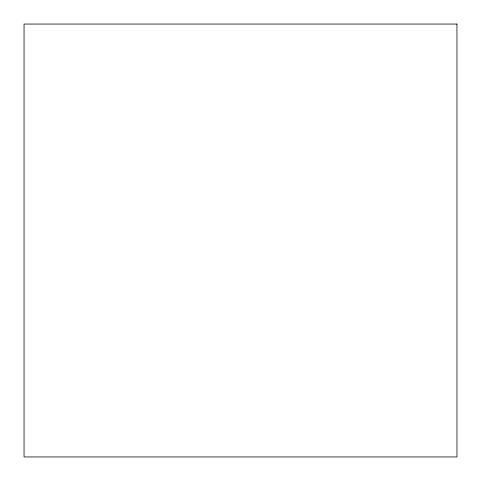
<?xml version="1.0" encoding="UTF-8"?>
<svg xmlns="http://www.w3.org/2000/svg" width="481" height="481" viewBox="0 0 481 481"><rect width="100%" height="100%" fill="white"/><g stroke="black" fill="none" stroke-linecap="round" stroke-linejoin="round"><path stroke-width="0.72" d="M456.95 24.05L24.05 24.05L24.05 456.95L456.95 456.95L456.95 24.05"/></g></svg>
